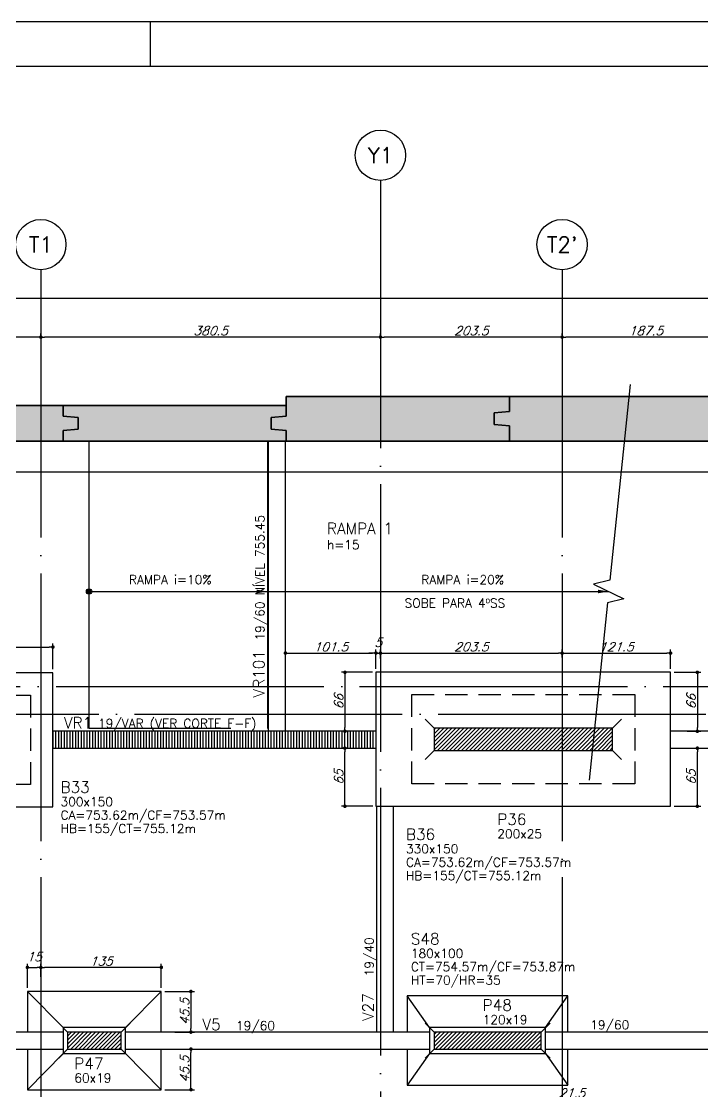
# Model space of a CAD drawing. Header units: millimetres. Extents: x -4137 to 5508, y -2380 to 3650.
# Drawn here: x -1112 to -349, y 921 to 2120 of the extents above; entities that cross this region are included whole.
import ezdxf
from ezdxf.enums import TextEntityAlignment as Align

# ---------------------------------------------------------------- set-up
doc = ezdxf.new("R2010")
doc.units = ezdxf.units.MM
doc.header["$LTSCALE"] = 50
doc.linetypes.add('DASHED', pattern=[0.75, 0.5, -0.25])
doc.linetypes.add('EIXO', pattern=[6.8, 6, -0.4, 0, -0.4])
for name, color, linetype in [('F-AUX', 2, 'Continuous'), ('F-BLOCOS', 3, 'Continuous'), ('F-BLOCOS-DIM', 2, 'Continuous'), ('F-BLOCOS-NOME', 3, 'Continuous'), ('F-COTAS', 106, 'Continuous'), ('F-EIXO', 12, 'EIXO'), ('F-ESTACAS-BARRETE', 2, 'Continuous'), ('F-HACHURA-DET', 1, 'Continuous'), ('F-LAJES-DIM', 2, 'Continuous'), ('F-LAJES-NOME', 4, 'Continuous'), ('F-MARGEM', 1, 'Continuous'), ('F-PILARES-DIM', 172, 'Continuous'), ('F-PILARES-HACH', 174, 'Continuous'), ('F-PILARES-N', 170, 'Continuous'), ('F-PILARES-NASCE', 4, 'Continuous'), ('F-PILARES-NOME', 170, 'Continuous'), ('F-SAPATAS-DIM', 2, 'Continuous'), ('F-SOLIDO-EST', 252, 'Continuous'), ('F-TEXTO', 6, 'Continuous'), ('F-VIGAS', 3, 'Continuous'), ('F-VIGAS-DIM', 2, 'Continuous'), ('F-VIGAS-NOME', 4, 'Continuous')]:
    doc.layers.add(name, color=color, linetype=linetype)
doc.styles.add('CP-TEXT-INCL', font='simplex.shx', dxfattribs={"oblique": 20})
doc.styles.add('MCP', font='simplex.shx')
doc.styles.add('ROMANS', font='simplex.shx')
doc.dimstyles.new('CP-COTAS-50', dxfattribs={"dimscale": 0.8, "dimtxt": 12.5, "dimasz": 5, "dimexe": 5, "dimexo": 5, "dimgap": 2.5, "dimtad": 1, "dimdec": 1, "dimdsep": 46, "dimtxsty": 'CP-TEXT-INCL', "dimblk1": 'DOT', "dimblk2": 'DOT', "dimsah": 1, "dimcen": 9, "dimclrd": 256, "dimclre": 256, "dimclrt": 256, "dimadec": 0, "dimazin": 0, "dimtfac": 1, "dimtdec": 1, "dimtmove": 2, "dimatfit": 3, "dimldrblk": 'DOT', "dimfxl": 0, "dimtolj": 1, "dimarcsym": 0})

# ---------------------------------------------------------------- blocks, each defined once
blk = doc.blocks.new('A$C6F2D6031')
at = {"layer": 'F-AUX'}
h = blk.add_hatch(color=1, dxfattribs=at)
edge = h.paths.add_edge_path()
edge.add_arc((-1485.5, 1481), 3, 0, 360)
at = {"layer": 'F-AUX', "color": 1}
for p, q in [((-1485.5, 1327.5), (-1485.5, 1649.5)), ((-1285.5, 1649.5), (-1285.5, 1327.5)), ((-1485.5, 1481), (-903.3, 1481))]:
    blk.add_line(p, q, dxfattribs=at)
for points in [[(-879.3, 1713), (-902, 1493.7), (-920.2, 1489.2), (-886.5, 1472.8), (-904.7, 1468.3), (-925.3, 1269.6)], [(-1326.5, 1327.5), (-1485.5, 1327.5)]]:
    blk.add_lwpolyline(points, dxfattribs=at)
blk.add_circle((-1485.5, 1481), 3, dxfattribs=at)
for points in [[(-1297.5, 1479), (-1285.5, 1481), (-1297.5, 1483)], [(-915.3, 1479), (-903.3, 1481), (-915.3, 1483)]]:
    blk.add_solid(points, dxfattribs=at)
at = {"layer": 'F-AUX', "color": 2, "char_height": 10, "width": 190.551, "attachment_point": 1, "line_spacing_factor": 0.941778, "style": 'ROMANS'}
for s, insert in [('RAMPA i=10%', (-1440.8, 1499.3)), ('RAMPA i=20%', (-1113.2, 1499.3)), ('SOBE PARA 4ºSS', (-1132, 1473))]:
    blk.add_mtext(s, dxfattribs=dict(at, insert=insert))
blk = doc.blocks.new('A0-4L_900')
at = {"layer": 'F-MARGEM', "color": 2}
blk.add_line((63.4, 90), (63.4, 89), dxfattribs=at)
blk.add_lwpolyline([(0, 0), (0, 90), (192.9, 90), (192.9, 0)], close=True, dxfattribs=at)
at = {"layer": 'F-MARGEM', "color": 7}
blk.add_lwpolyline([(2.5, 89), (191.9, 89), (191.9, 1), (2.5, 1)], close=True, dxfattribs=at)
blk = doc.blocks.new('*U4')
at = {"layer": 'F-EIXO'}
blk.add_line((0, 0), (7197, 0), dxfattribs=at)
at = {"layer": 'F-TEXTO', "style": 'ROMANS'}
blk.add_attdef('EIXO', text='', height=17.5, dxfattribs=at).set_placement((-28.2072, 0), align=Align.MIDDLE_CENTER)
blk = doc.blocks.new('*U5')
at = {"layer": 'F-EIXO'}
blk.add_line((0, 0), (7285, 0), dxfattribs=at)
at = {"layer": 'F-TEXTO', "style": 'ROMANS'}
blk.add_attdef('EIXO', text='', height=17.5, dxfattribs=at).set_placement((-28.2072, 0), align=Align.MIDDLE_CENTER)
blk = doc.blocks.new('*U27')
at = {"layer": 'F-EIXO'}
blk.add_line((0, 0), (0, -3127.9), dxfattribs=at)
at = {"layer": 'F-EIXO', "color": 2, "linetype": 'Continuous'}
blk.add_circle((0, 28.2), 28.2, dxfattribs=at)
at = {"layer": 'F-TEXTO', "style": 'ROMANS'}
blk.add_attdef('EIXO', text='', height=17.5, rotation=360, dxfattribs=at).set_placement((0, 28.2), align=Align.MIDDLE_CENTER)
blk = doc.blocks.new('*U30')
at = {"layer": 'F-EIXO'}
blk.add_line((0, 0), (0, -3027.9), dxfattribs=at)
at = {"layer": 'F-EIXO', "color": 2, "linetype": 'Continuous'}
blk.add_circle((0, 28.2), 28.2, dxfattribs=at)
at = {"layer": 'F-TEXTO', "style": 'ROMANS'}
blk.add_attdef('EIXO', text='', height=17.5, rotation=360, dxfattribs=at).set_placement((0, 28.2), align=Align.MIDDLE_CENTER)
blk = doc.blocks.new('A$C10EB3C7A')
at = {"layer": 'F-EIXO'}
blk.add_line((-3621.1, 1615), (3550.6, 1615), dxfattribs=at)
at = {"layer": 'F-EIXO', "linetype": 'Continuous'}
for name, p, values in [('*U27', (-709.5, 1941.4), {'EIXO': 'Y1'}), ('*U30', (-1090, 1841.4), {'EIXO': 'T1'}), ('*U30', (-506, 1841.4), {'EIXO': "T2'"})]:
    blk.add_blockref(name, p, dxfattribs=at).add_auto_attribs(values)
for name, p in [('*U4', (-3705.8, 1615)), ('*U5', (-3793.7, 1374.5)), ('*U4', (-3705.8, 1343.5))]:
    blk.add_blockref(name, p, dxfattribs=at)
blk = doc.blocks.new('_DOT')
at = {"color": 0, "linetype": 'ByBlock'}
blk.add_line((-0.5, 0), (-1, 0), dxfattribs=at)
at = {"color": 0, "linetype": 'ByBlock', "const_width": 0.5}
blk.add_lwpolyline([(-0.25, 0, 1), (0.25, 0, 1)], format="xyb", close=True, dxfattribs=at)
blk = doc.blocks.new('*D70')
at = {"layer": 'DEFPOINTS', "color": 0, "linetype": 'Continuous', "transparency": 16777216}
for p in [(3284.5, 1809.4), (3284.5, 1699.5), (-3540, 1430.2)]:
    blk.add_point(p, dxfattribs=at)
at = {"layer": 'F-COTAS', "linetype": 'Continuous', "lineweight": -2, "transparency": 16777216}
for p, q in [((-3540, 1434.2), (-3540, 1813.4)), ((3284.5, 1703.5), (3284.5, 1813.4)), ((-3536, 1809.4), (3280.5, 1809.4))]:
    blk.add_line(p, q, dxfattribs=at)
at = {"layer": 'F-COTAS', "linetype": 'Continuous', "lineweight": -2, "transparency": 16777216, "xscale": 4, "yscale": 4, "zscale": 4, "rotation": 180}
blk.add_blockref('_DOT', (-3540, 1809.4), dxfattribs=at)
at = {"layer": 'F-COTAS', "linetype": 'Continuous', "lineweight": -2, "transparency": 16777216, "xscale": 4, "yscale": 4, "zscale": 4}
blk.add_blockref('_DOT', (3284.5, 1809.4), dxfattribs=at)
at = {"layer": 'F-COTAS', "linetype": 'Continuous', "transparency": 16777216, "insert": (-127.7, 1816.4), "char_height": 10, "attachment_point": 5, "style": 'CP-TEXT-INCL'}
blk.add_mtext('\\A1;6824.5', dxfattribs=at)
blk = doc.blocks.new('*D84')
at = {"layer": 'DEFPOINTS', "color": 0, "linetype": 'Continuous', "transparency": 16777216}
for p in [(-506, 1766), (-506, 1764.3), (-318.5, 1764.3)]:
    blk.add_point(p, dxfattribs=at)
at = {"layer": 'F-COTAS', "linetype": 'Continuous', "lineweight": -2, "transparency": 16777216}
for p, q in [((-506, 1768.3), (-506, 1770)), ((-322.5, 1766), (-502, 1766)), ((-318.5, 1768.3), (-318.5, 1770))]:
    blk.add_line(p, q, dxfattribs=at)
at = {"layer": 'F-COTAS', "linetype": 'Continuous', "lineweight": -2, "transparency": 16777216, "xscale": 4, "yscale": 4, "zscale": 4, "rotation": 180}
blk.add_blockref('_DOT', (-506, 1766), dxfattribs=at)
at = {"layer": 'F-COTAS', "linetype": 'Continuous', "lineweight": -2, "transparency": 16777216, "xscale": 4, "yscale": 4, "zscale": 4}
blk.add_blockref('_DOT', (-318.5, 1766), dxfattribs=at)
at = {"layer": 'F-COTAS', "linetype": 'Continuous', "transparency": 16777216, "insert": (-412.3, 1773), "char_height": 10, "attachment_point": 5, "style": 'CP-TEXT-INCL'}
blk.add_mtext('\\A1;187.5', dxfattribs=at)
blk = doc.blocks.new('*D85')
at = {"layer": 'DEFPOINTS', "color": 0, "linetype": 'Continuous', "transparency": 16777216}
for p in [(-709.5, 1766), (-506, 1764.3), (-709.5, 1762)]:
    blk.add_point(p, dxfattribs=at)
at = {"layer": 'F-COTAS', "linetype": 'Continuous', "lineweight": -2, "transparency": 16777216}
for p, q in [((-709.5, 1766), (-709.5, 1770)), ((-510, 1766), (-705.5, 1766)), ((-506, 1768.3), (-506, 1770))]:
    blk.add_line(p, q, dxfattribs=at)
at = {"layer": 'F-COTAS', "linetype": 'Continuous', "lineweight": -2, "transparency": 16777216, "xscale": 4, "yscale": 4, "zscale": 4, "rotation": 180}
blk.add_blockref('_DOT', (-709.5, 1766), dxfattribs=at)
at = {"layer": 'F-COTAS', "linetype": 'Continuous', "lineweight": -2, "transparency": 16777216, "xscale": 4, "yscale": 4, "zscale": 4}
blk.add_blockref('_DOT', (-506, 1766), dxfattribs=at)
at = {"layer": 'F-COTAS', "linetype": 'Continuous', "transparency": 16777216, "insert": (-607.8, 1773), "char_height": 10, "attachment_point": 5, "style": 'CP-TEXT-INCL'}
blk.add_mtext('\\A1;203.5', dxfattribs=at)
blk = doc.blocks.new('*D86')
at = {"layer": 'DEFPOINTS', "color": 0, "linetype": 'Continuous', "transparency": 16777216}
for p in [(-1090, 1766), (-1090, 1762), (-709.5, 1762)]:
    blk.add_point(p, dxfattribs=at)
at = {"layer": 'F-COTAS', "linetype": 'Continuous', "lineweight": -2, "transparency": 16777216}
for p, q in [((-1090, 1766), (-1090, 1770)), ((-713.5, 1766), (-1086, 1766)), ((-709.5, 1766), (-709.5, 1770))]:
    blk.add_line(p, q, dxfattribs=at)
at = {"layer": 'F-COTAS', "linetype": 'Continuous', "lineweight": -2, "transparency": 16777216, "xscale": 4, "yscale": 4, "zscale": 4, "rotation": 180}
blk.add_blockref('_DOT', (-1090, 1766), dxfattribs=at)
at = {"layer": 'F-COTAS', "linetype": 'Continuous', "lineweight": -2, "transparency": 16777216, "xscale": 4, "yscale": 4, "zscale": 4}
blk.add_blockref('_DOT', (-709.5, 1766), dxfattribs=at)
at = {"layer": 'F-COTAS', "linetype": 'Continuous', "transparency": 16777216, "insert": (-899.8, 1773), "char_height": 10, "attachment_point": 5, "style": 'CP-TEXT-INCL'}
blk.add_mtext('\\A1;380.5', dxfattribs=at)
blk = doc.blocks.new('*D87')
at = {"layer": 'DEFPOINTS', "color": 0, "linetype": 'Continuous', "transparency": 16777216}
for p in [(-1259.5, 1766), (-1259.5, 1762), (-1090, 1762)]:
    blk.add_point(p, dxfattribs=at)
at = {"layer": 'F-COTAS', "linetype": 'Continuous', "lineweight": -2, "transparency": 16777216}
for p, q in [((-1259.5, 1766), (-1259.5, 1770)), ((-1094, 1766), (-1255.5, 1766)), ((-1090, 1766), (-1090, 1770))]:
    blk.add_line(p, q, dxfattribs=at)
at = {"layer": 'F-COTAS', "linetype": 'Continuous', "lineweight": -2, "transparency": 16777216, "xscale": 4, "yscale": 4, "zscale": 4, "rotation": 180}
blk.add_blockref('_DOT', (-1259.5, 1766), dxfattribs=at)
at = {"layer": 'F-COTAS', "linetype": 'Continuous', "lineweight": -2, "transparency": 16777216, "xscale": 4, "yscale": 4, "zscale": 4}
blk.add_blockref('_DOT', (-1090, 1766), dxfattribs=at)
at = {"layer": 'F-COTAS', "linetype": 'Continuous', "transparency": 16777216, "insert": (-1174.8, 1773), "char_height": 10, "attachment_point": 5, "style": 'CP-TEXT-INCL'}
blk.add_mtext('\\A1;169.5', dxfattribs=at)
blk = doc.blocks.new('*D229')
at = {"layer": 'DEFPOINTS', "color": 0, "transparency": 16777216}
for p in [(-1076.5, 1418.8), (-1259.5, 1412.2), (-1076.5, 1390)]:
    blk.add_point(p, dxfattribs=at)
at = {"layer": 'F-COTAS', "lineweight": -2, "transparency": 16777216}
for p, q in [((-1259.5, 1416.2), (-1259.5, 1422.8)), ((-1255.5, 1418.8), (-1080.5, 1418.8)), ((-1076.5, 1394), (-1076.5, 1422.8))]:
    blk.add_line(p, q, dxfattribs=at)
at = {"layer": 'F-COTAS', "lineweight": -2, "transparency": 16777216, "xscale": 4, "yscale": 4, "zscale": 4, "rotation": 180}
blk.add_blockref('_DOT', (-1259.5, 1418.8), dxfattribs=at)
at = {"layer": 'F-COTAS', "lineweight": -2, "transparency": 16777216, "xscale": 4, "yscale": 4, "zscale": 4}
blk.add_blockref('_DOT', (-1076.5, 1418.8), dxfattribs=at)
at = {"layer": 'F-COTAS', "transparency": 16777216, "insert": (-1168, 1425.8), "char_height": 10, "attachment_point": 5, "style": 'CP-TEXT-INCL'}
blk.add_mtext('\\A1;183', dxfattribs=at)
blk = doc.blocks.new('*D318')
at = {"layer": 'DEFPOINTS', "color": 0, "transparency": 16777216}
for p in [(-506, 907.2), (-506, 898.3), (-484.5, 895)]:
    blk.add_point(p, dxfattribs=at)
at = {"layer": 'F-COTAS', "lineweight": -2, "transparency": 16777216}
for p, q in [((-506, 902.3), (-506, 911.2)), ((-484.5, 899), (-484.5, 911.2)), ((-488.5, 907.2), (-502, 907.2))]:
    blk.add_line(p, q, dxfattribs=at)
at = {"layer": 'F-COTAS', "lineweight": -2, "transparency": 16777216, "xscale": 4, "yscale": 4, "zscale": 4, "rotation": 180}
blk.add_blockref('_DOT', (-506, 907.2), dxfattribs=at)
at = {"layer": 'F-COTAS', "lineweight": -2, "transparency": 16777216, "xscale": 4, "yscale": 4, "zscale": 4}
blk.add_blockref('_DOT', (-484.5, 907.2), dxfattribs=at)
at = {"layer": 'F-COTAS', "transparency": 16777216, "insert": (-495.3, 919.2), "char_height": 10, "attachment_point": 5, "style": 'CP-TEXT-INCL'}
blk.add_mtext('\\A1;21.5', dxfattribs=at)
blk = doc.blocks.new('*D322')
at = {"layer": 'DEFPOINTS', "color": 0, "transparency": 16777216}
for p in [(-937.3, 968.5), (-921.8, 968.5), (-955, 923)]:
    blk.add_point(p, dxfattribs=at)
at = {"layer": 'F-COTAS', "lineweight": -2, "transparency": 16777216}
for p, q in [((-933.3, 968.5), (-917.8, 968.5)), ((-921.8, 927), (-921.8, 964.5)), ((-951, 923), (-917.8, 923))]:
    blk.add_line(p, q, dxfattribs=at)
at = {"layer": 'F-COTAS', "lineweight": -2, "transparency": 16777216, "xscale": 4, "yscale": 4, "zscale": 4}
for p, rotation in [((-921.8, 968.5), 90), ((-921.8, 923), 270)]:
    blk.add_blockref('_DOT', p, dxfattribs=dict(at, rotation=rotation))
at = {"layer": 'F-COTAS', "transparency": 16777216, "insert": (-928.8, 945.8), "char_height": 10, "attachment_point": 5, "rotation": 90, "style": 'CP-TEXT-INCL'}
blk.add_mtext('\\A1;45.5', dxfattribs=at)
blk = doc.blocks.new('*D323')
at = {"layer": 'DEFPOINTS', "color": 0, "transparency": 16777216}
for p in [(-955, 1033), (-944, 987.5), (-921.8, 987.5)]:
    blk.add_point(p, dxfattribs=at)
at = {"layer": 'F-COTAS', "lineweight": -2, "transparency": 16777216}
for p, q in [((-951, 1033), (-917.8, 1033)), ((-921.8, 1029), (-921.8, 991.5)), ((-940, 987.5), (-917.8, 987.5))]:
    blk.add_line(p, q, dxfattribs=at)
at = {"layer": 'F-COTAS', "lineweight": -2, "transparency": 16777216, "xscale": 4, "yscale": 4, "zscale": 4}
for p, rotation in [((-921.8, 1033), 90), ((-921.8, 987.5), 270)]:
    blk.add_blockref('_DOT', p, dxfattribs=dict(at, rotation=rotation))
at = {"layer": 'F-COTAS', "transparency": 16777216, "insert": (-928.8, 1010.3), "char_height": 10, "attachment_point": 5, "rotation": 90, "style": 'CP-TEXT-INCL'}
blk.add_mtext('\\A1;45.5', dxfattribs=at)
blk = doc.blocks.new('*D324')
at = {"layer": 'DEFPOINTS', "color": 0, "transparency": 16777216}
for p in [(-1090, 1060), (-1090, 1050.7), (-1105, 1033)]:
    blk.add_point(p, dxfattribs=at)
at = {"layer": 'F-COTAS', "lineweight": -2, "transparency": 16777216}
for p, q in [((-1105, 1037), (-1105, 1064)), ((-1101, 1060), (-1094, 1060)), ((-1090, 1054.7), (-1090, 1064))]:
    blk.add_line(p, q, dxfattribs=at)
at = {"layer": 'F-COTAS', "lineweight": -2, "transparency": 16777216, "xscale": 4, "yscale": 4, "zscale": 4, "rotation": 180}
blk.add_blockref('_DOT', (-1105, 1060), dxfattribs=at)
at = {"layer": 'F-COTAS', "lineweight": -2, "transparency": 16777216, "xscale": 4, "yscale": 4, "zscale": 4}
blk.add_blockref('_DOT', (-1090, 1060), dxfattribs=at)
at = {"layer": 'F-COTAS', "transparency": 16777216, "insert": (-1097.5, 1072), "char_height": 10, "attachment_point": 5, "style": 'CP-TEXT-INCL'}
blk.add_mtext('\\A1;15', dxfattribs=at)
blk = doc.blocks.new('*D325')
at = {"layer": 'DEFPOINTS', "color": 0, "transparency": 16777216}
for p in [(-1090, 1060), (-1090, 1045.4), (-955, 1033)]:
    blk.add_point(p, dxfattribs=at)
at = {"layer": 'F-COTAS', "lineweight": -2, "transparency": 16777216}
for p, q in [((-1090, 1049.4), (-1090, 1064)), ((-959, 1060), (-1086, 1060)), ((-955, 1037), (-955, 1064))]:
    blk.add_line(p, q, dxfattribs=at)
at = {"layer": 'F-COTAS', "lineweight": -2, "transparency": 16777216, "xscale": 4, "yscale": 4, "zscale": 4, "rotation": 180}
blk.add_blockref('_DOT', (-1090, 1060), dxfattribs=at)
at = {"layer": 'F-COTAS', "lineweight": -2, "transparency": 16777216, "xscale": 4, "yscale": 4, "zscale": 4}
blk.add_blockref('_DOT', (-955, 1060), dxfattribs=at)
at = {"layer": 'F-COTAS', "transparency": 16777216, "insert": (-1022.5, 1067), "char_height": 10, "attachment_point": 5, "style": 'CP-TEXT-INCL'}
blk.add_mtext('\\A1;135', dxfattribs=at)
blk = doc.blocks.new('*D335')
at = {"layer": 'DEFPOINTS', "color": 0, "transparency": 16777216}
for p in [(-749.3, 1305.5), (-741.7, 1305.5), (-714, 1240.5)]:
    blk.add_point(p, dxfattribs=at)
at = {"layer": 'F-COTAS', "lineweight": -2, "transparency": 16777216}
for p, q in [((-745.7, 1305.5), (-753.3, 1305.5)), ((-749.3, 1244.5), (-749.3, 1301.5)), ((-718, 1240.5), (-753.3, 1240.5))]:
    blk.add_line(p, q, dxfattribs=at)
at = {"layer": 'F-COTAS', "lineweight": -2, "transparency": 16777216, "xscale": 4, "yscale": 4, "zscale": 4}
for p, rotation in [((-749.3, 1305.5), 90), ((-749.3, 1240.5), 270)]:
    blk.add_blockref('_DOT', p, dxfattribs=dict(at, rotation=rotation))
at = {"layer": 'F-COTAS', "transparency": 16777216, "insert": (-756.3, 1273), "char_height": 10, "attachment_point": 5, "rotation": 90, "style": 'CP-TEXT-INCL'}
blk.add_mtext('\\A1;65', dxfattribs=at)
blk = doc.blocks.new('*D336')
at = {"layer": 'DEFPOINTS', "color": 0, "transparency": 16777216}
for p in [(-714.5, 1390.5), (-749.3, 1324.5), (-735.7, 1324.5)]:
    blk.add_point(p, dxfattribs=at)
at = {"layer": 'F-COTAS', "lineweight": -2, "transparency": 16777216}
for p, q in [((-718.5, 1390.5), (-753.3, 1390.5)), ((-749.3, 1386.5), (-749.3, 1328.5)), ((-739.7, 1324.5), (-753.3, 1324.5))]:
    blk.add_line(p, q, dxfattribs=at)
at = {"layer": 'F-COTAS', "lineweight": -2, "transparency": 16777216, "xscale": 4, "yscale": 4, "zscale": 4}
for p, rotation in [((-749.3, 1390.5), 90), ((-749.3, 1324.5), 270)]:
    blk.add_blockref('_DOT', p, dxfattribs=dict(at, rotation=rotation))
at = {"layer": 'F-COTAS', "transparency": 16777216, "insert": (-756.3, 1357.5), "char_height": 10, "attachment_point": 5, "rotation": 90, "style": 'CP-TEXT-INCL'}
blk.add_mtext('\\A1;66', dxfattribs=at)
blk = doc.blocks.new('*D337')
at = {"layer": 'DEFPOINTS', "color": 0, "transparency": 16777216}
for p in [(-709.5, 1412), (-714.5, 1390.5), (-709.5, 1401.9)]:
    blk.add_point(p, dxfattribs=at)
at = {"layer": 'F-COTAS', "lineweight": -2, "transparency": 16777216}
for p, q in [((-714.5, 1394.5), (-714.5, 1416)), ((-709.5, 1405.9), (-709.5, 1416)), ((-718.5, 1412), (-722.5, 1412)), ((-714.5, 1412), (-709.5, 1412)), ((-705.5, 1412), (-701.5, 1412))]:
    blk.add_line(p, q, dxfattribs=at)
at = {"layer": 'F-COTAS', "lineweight": -2, "transparency": 16777216, "xscale": 4, "yscale": 4, "zscale": 4}
blk.add_blockref('_DOT', (-714.5, 1412), dxfattribs=at)
at = {"layer": 'F-COTAS', "lineweight": -2, "transparency": 16777216, "xscale": 4, "yscale": 4, "zscale": 4, "rotation": 180}
blk.add_blockref('_DOT', (-709.5, 1412), dxfattribs=at)
at = {"layer": 'F-COTAS', "transparency": 16777216, "insert": (-712, 1424), "char_height": 10, "attachment_point": 5, "style": 'CP-TEXT-INCL'}
blk.add_mtext('\\A1;5', dxfattribs=at)
blk = doc.blocks.new('*D338')
at = {"layer": 'DEFPOINTS', "color": 0, "transparency": 16777216}
for p in [(-506, 1412), (-506, 1403.1), (-709.5, 1401.9)]:
    blk.add_point(p, dxfattribs=at)
at = {"layer": 'F-COTAS', "lineweight": -2, "transparency": 16777216}
for p, q in [((-709.5, 1405.9), (-709.5, 1416)), ((-506, 1407.1), (-506, 1416)), ((-705.5, 1412), (-510, 1412))]:
    blk.add_line(p, q, dxfattribs=at)
at = {"layer": 'F-COTAS', "lineweight": -2, "transparency": 16777216, "xscale": 4, "yscale": 4, "zscale": 4, "rotation": 180}
blk.add_blockref('_DOT', (-709.5, 1412), dxfattribs=at)
at = {"layer": 'F-COTAS', "lineweight": -2, "transparency": 16777216, "xscale": 4, "yscale": 4, "zscale": 4}
blk.add_blockref('_DOT', (-506, 1412), dxfattribs=at)
at = {"layer": 'F-COTAS', "transparency": 16777216, "insert": (-607.8, 1419), "char_height": 10, "attachment_point": 5, "style": 'CP-TEXT-INCL'}
blk.add_mtext('\\A1;203.5', dxfattribs=at)
blk = doc.blocks.new('*D339')
at = {"layer": 'DEFPOINTS', "color": 0, "transparency": 16777216}
for p in [(-506, 1403.1), (-384.5, 1412), (-384.5, 1390.5)]:
    blk.add_point(p, dxfattribs=at)
at = {"layer": 'F-COTAS', "lineweight": -2, "transparency": 16777216}
for p, q in [((-506, 1407.1), (-506, 1416)), ((-384.5, 1394.5), (-384.5, 1416)), ((-502, 1412), (-388.5, 1412))]:
    blk.add_line(p, q, dxfattribs=at)
at = {"layer": 'F-COTAS', "lineweight": -2, "transparency": 16777216, "xscale": 4, "yscale": 4, "zscale": 4, "rotation": 180}
blk.add_blockref('_DOT', (-506, 1412), dxfattribs=at)
at = {"layer": 'F-COTAS', "lineweight": -2, "transparency": 16777216, "xscale": 4, "yscale": 4, "zscale": 4}
blk.add_blockref('_DOT', (-384.5, 1412), dxfattribs=at)
at = {"layer": 'F-COTAS', "transparency": 16777216, "insert": (-445.3, 1419), "char_height": 10, "attachment_point": 5, "style": 'CP-TEXT-INCL'}
blk.add_mtext('\\A1;121.5', dxfattribs=at)
blk = doc.blocks.new('*D340')
at = {"layer": 'DEFPOINTS', "color": 0, "transparency": 16777216}
for p in [(-371.1, 1305.5), (-354.5, 1305.5), (-384.5, 1240.5)]:
    blk.add_point(p, dxfattribs=at)
at = {"layer": 'F-COTAS', "lineweight": -2, "transparency": 16777216}
for p, q in [((-367.1, 1305.5), (-350.5, 1305.5)), ((-354.5, 1244.5), (-354.5, 1301.5)), ((-380.5, 1240.5), (-350.5, 1240.5))]:
    blk.add_line(p, q, dxfattribs=at)
at = {"layer": 'F-COTAS', "lineweight": -2, "transparency": 16777216, "xscale": 4, "yscale": 4, "zscale": 4}
for p, rotation in [((-354.5, 1305.5), 90), ((-354.5, 1240.5), 270)]:
    blk.add_blockref('_DOT', p, dxfattribs=dict(at, rotation=rotation))
at = {"layer": 'F-COTAS', "transparency": 16777216, "insert": (-361.5, 1273), "char_height": 10, "attachment_point": 5, "rotation": 90, "style": 'CP-TEXT-INCL'}
blk.add_mtext('\\A1;65', dxfattribs=at)
blk = doc.blocks.new('*D341')
at = {"layer": 'DEFPOINTS', "color": 0, "transparency": 16777216}
for p in [(-384.5, 1390.5), (-369.8, 1324.5), (-354.5, 1324.5)]:
    blk.add_point(p, dxfattribs=at)
at = {"layer": 'F-COTAS', "lineweight": -2, "transparency": 16777216}
for p, q in [((-380.5, 1390.5), (-350.5, 1390.5)), ((-354.5, 1386.5), (-354.5, 1328.5)), ((-365.8, 1324.5), (-350.5, 1324.5))]:
    blk.add_line(p, q, dxfattribs=at)
at = {"layer": 'F-COTAS', "lineweight": -2, "transparency": 16777216, "xscale": 4, "yscale": 4, "zscale": 4}
for p, rotation in [((-354.5, 1390.5), 90), ((-354.5, 1324.5), 270)]:
    blk.add_blockref('_DOT', p, dxfattribs=dict(at, rotation=rotation))
at = {"layer": 'F-COTAS', "transparency": 16777216, "insert": (-361.5, 1357.5), "char_height": 10, "attachment_point": 5, "rotation": 90, "style": 'CP-TEXT-INCL'}
blk.add_mtext('\\A1;66', dxfattribs=at)
blk = doc.blocks.new('*D396')
at = {"layer": 'DEFPOINTS', "color": 0, "transparency": 16777216}
for p in [(-714.5, 1412), (-816, 1399), (-714.5, 1390.5)]:
    blk.add_point(p, dxfattribs=at)
at = {"layer": 'F-COTAS', "lineweight": -2, "transparency": 16777216}
for p, q in [((-816, 1403), (-816, 1416)), ((-714.5, 1394.5), (-714.5, 1416)), ((-812, 1412), (-718.5, 1412))]:
    blk.add_line(p, q, dxfattribs=at)
at = {"layer": 'F-COTAS', "lineweight": -2, "transparency": 16777216, "xscale": 4, "yscale": 4, "zscale": 4, "rotation": 180}
blk.add_blockref('_DOT', (-816, 1412), dxfattribs=at)
at = {"layer": 'F-COTAS', "lineweight": -2, "transparency": 16777216, "xscale": 4, "yscale": 4, "zscale": 4}
blk.add_blockref('_DOT', (-714.5, 1412), dxfattribs=at)
at = {"layer": 'F-COTAS', "transparency": 16777216, "insert": (-765.2, 1419), "char_height": 10, "attachment_point": 5, "style": 'CP-TEXT-INCL'}
blk.add_mtext('\\A1;101.5', dxfattribs=at)

msp = doc.modelspace()

# ---------------------------------------------------------------- hatches: boundary and pattern name
at = {"layer": 'F-HACHURA-DET'}
h = msp.add_hatch(dxfattribs=at)
h.set_pattern_fill('LINE', color=256, angle=90, style=0)
h.paths.add_polyline_path([(-826.5, 1305.5), (-714.5, 1305.5), (-714.5, 1324.5), (-1076.5, 1324.5), (-1076.5, 1305.5)])
at = {"layer": 'F-PILARES-HACH', "linetype": 'Continuous'}
h = msp.add_hatch(dxfattribs=at)
h.set_pattern_fill('ANSI31', color=256, style=0)
h.paths.add_polyline_path([(-649.5, 1303), (-449.5, 1303), (-449.5, 1328), (-649.5, 1328)], flags=16)
h = msp.add_hatch(dxfattribs=at)
h.set_pattern_fill('ANSI31', color=256, style=0)
h.paths.add_polyline_path([(-1060, 968.5), (-1000, 968.5), (-1000, 987.5), (-1060, 987.5)], flags=16)
h = msp.add_hatch(dxfattribs=at)
h.set_pattern_fill('ANSI31', color=256, style=0)
h.paths.add_polyline_path([(-649.5, 968.5), (-529.5, 968.5), (-529.5, 987.5), (-649.5, 987.5)], flags=16)
at = {"layer": 'F-SOLIDO-EST'}
h = msp.add_hatch(color=256, dxfattribs=at)
h.dxf.hatch_style = 1
h.paths.add_polyline_path([(-582, 1681), (-565, 1682.5), (-565, 1699.5), (-815, 1699.5), (-815, 1677.5), (-832, 1676), (-832, 1663), (-815, 1661.5), (-815, 1649.5), (-565, 1649.5), (-565, 1666.5), (-582, 1668)])
h = msp.add_hatch(color=256, dxfattribs=at)
h.dxf.hatch_style = 1
h.paths.add_polyline_path([(-332, 1681), (-315, 1682.5), (-315, 1699.5), (-565, 1699.5), (-565, 1682.5), (-582, 1681), (-582, 1668), (-565, 1666.5), (-565, 1649.5), (-315, 1649.5), (-315, 1666.5), (-332, 1668)])
h = msp.add_hatch(color=256, dxfattribs=at)
h.dxf.hatch_style = 1
h.paths.add_polyline_path([(-1048, 1676), (-1065, 1677.5), (-1065, 1689.5), (-1315, 1689.5), (-1315, 1677.5), (-1298, 1676), (-1298, 1663), (-1315, 1661.5), (-1315, 1649.5), (-1065, 1649.5), (-1065, 1661.5), (-1048, 1663)])
h = msp.add_hatch(color=256, dxfattribs=at)
h.dxf.hatch_style = 1
h.paths.add_polyline_path([(-832, 1676), (-815, 1677.5), (-815, 1689.5), (-1065, 1689.5), (-1065, 1677.5), (-1048, 1676), (-1048, 1663), (-1065, 1661.5), (-1065, 1649.5), (-815, 1649.5), (-815, 1661.5), (-832, 1663)])

# ---------------------------------------------------------------- linework, layer by layer
at = {"layer": 'F-BLOCOS', "linetype": 'Continuous'}
for points in [[(-714.5, 1240.5), (-384.5, 1240.5), (-384.5, 1390.5), (-714.5, 1390.5), (-714.5, 1240.5)], [(-1376.5, 1240), (-1076.5, 1240), (-1076.5, 1390), (-1376.5, 1390), (-1376.5, 1240)], [(-955, 1033), (-1105, 1033)], [(-1105, 1033), (-1105, 987.5)], [(-1065, 992.5), (-1105, 1033)], [(-995, 992.5), (-955, 1033)], [(-955, 987.5), (-955, 1033)], [(-499.5, 1028), (-679.5, 1028)], [(-679.5, 1028), (-679.5, 987.5)], [(-654.5, 992.5), (-679.5, 1028)], [(-524.5, 992.5), (-499.5, 1028)], [(-499.5, 987.5), (-499.5, 1028)], [(-1065, 963.5), (-995, 963.5), (-995, 992.5), (-1065, 992.5), (-1065, 963.5)], [(-654.5, 963.5), (-524.5, 963.5), (-524.5, 992.5), (-654.5, 992.5), (-654.5, 963.5)], [(-1105, 968.5), (-1105, 923)], [(-1065, 963.5), (-1105, 923)], [(-995, 963.5), (-955, 923)], [(-955, 923), (-955, 968.5)], [(-679.5, 968.5), (-679.5, 928)], [(-654.5, 963.5), (-679.5, 928)], [(-524.5, 963.5), (-499.5, 928)], [(-499.5, 928), (-499.5, 968.5)], [(-1105, 923), (-955, 923)], [(-679.5, 928), (-499.5, 928)]]:
    msp.add_lwpolyline(points, dxfattribs=at)
at = {"layer": 'F-ESTACAS-BARRETE', "linetype": 'DASHED'}
for points in [[(-1351.5, 1365), (-1101.5, 1365), (-1101.5, 1265), (-1351.5, 1265)], [(-674.5, 1365.466), (-424.5, 1365.466), (-424.5, 1265.466), (-674.5, 1265.466)]]:
    msp.add_lwpolyline(points, close=True, dxfattribs=at)
at = {"layer": 'F-PILARES-N'}
for points in [[(-649.5, 1303), (-449.5, 1303), (-449.5, 1328), (-649.5, 1328), (-649.5, 1303)], [(-1060, 968.5), (-1000, 968.5), (-1000, 987.5), (-1060, 987.5), (-1060, 968.5)], [(-649.5, 968.5), (-529.5, 968.5), (-529.5, 987.5), (-649.5, 987.5), (-649.5, 968.5)]]:
    msp.add_lwpolyline(points, dxfattribs=at)
at = {"layer": 'F-PILARES-NASCE'}
for p, q in [((-649.5, 1328), (-659.5, 1338)), ((-449.5, 1328), (-439.5, 1338)), ((-649.5, 1303), (-659.5, 1293)), ((-449.5, 1303), (-439.5, 1293)), ((-1060, 987.5), (-1070, 997.5)), ((-1000, 987.5), (-990, 997.5)), ((-649.5, 987.5), (-659.5, 997.5)), ((-529.5, 987.5), (-519.5, 997.5)), ((-1060, 968.5), (-1070, 958.5)), ((-1000, 968.5), (-990, 958.5)), ((-649.5, 968.5), (-659.5, 958.5)), ((-529.5, 968.5), (-519.5, 958.5))]:
    msp.add_line(p, q, dxfattribs=at)
at = {"layer": 'F-VIGAS'}
for p, q in [((-565, 1699.5), (-815, 1699.5)), ((-815, 1699.5), (-815, 1677.5)), ((-815, 1677.5), (-815, 1699.5)), ((-815, 1699.5), (-565, 1699.5)), ((-565, 1682.5), (-565, 1699.5)), ((-565, 1699.5), (-565, 1682.5)), ((-315, 1699.5), (-565, 1699.5)), ((-565, 1699.5), (-565, 1682.5)), ((-565, 1682.5), (-565, 1699.5)), ((-565, 1699.5), (-315, 1699.5)), ((-1065, 1689.5), (-1315, 1689.5)), ((-1315, 1689.5), (-1065, 1689.5)), ((-1065, 1677.5), (-1065, 1689.5)), ((-1065, 1689.5), (-1065, 1677.5)), ((-815, 1689.5), (-1065, 1689.5)), ((-1065, 1689.5), (-1065, 1677.5)), ((-1065, 1677.5), (-1065, 1689.5)), ((-1065, 1689.5), (-815, 1689.5)), ((-815, 1677.5), (-815, 1689.5)), ((-815, 1689.5), (-815, 1677.5)), ((-582, 1681), (-565, 1682.5)), ((-565, 1682.5), (-582, 1681)), ((-565, 1682.5), (-582, 1681)), ((-582, 1681), (-565, 1682.5)), ((-582, 1668), (-582, 1681)), ((-582, 1681), (-582, 1668)), ((-582, 1681), (-582, 1668)), ((-582, 1668), (-582, 1681)), ((-1048, 1676), (-1065, 1677.5)), ((-1065, 1677.5), (-1048, 1676)), ((-1065, 1677.5), (-1048, 1676)), ((-1048, 1676), (-1065, 1677.5)), ((-1048, 1663), (-1048, 1676)), ((-1048, 1676), (-1048, 1663)), ((-1048, 1676), (-1048, 1663)), ((-1048, 1663), (-1048, 1676)), ((-815, 1677.5), (-832, 1676)), ((-832, 1676), (-815, 1677.5)), ((-832, 1676), (-815, 1677.5)), ((-815, 1677.5), (-832, 1676)), ((-832, 1676), (-832, 1663)), ((-832, 1663), (-832, 1676)), ((-832, 1663), (-832, 1676)), ((-832, 1676), (-832, 1663)), ((-565, 1666.5), (-582, 1668)), ((-582, 1668), (-565, 1666.5)), ((-582, 1668), (-565, 1666.5)), ((-565, 1666.5), (-582, 1668)), ((-565, 1649.5), (-565, 1666.5)), ((-565, 1666.5), (-565, 1649.5)), ((-565, 1666.5), (-565, 1649.5)), ((-565, 1649.5), (-565, 1666.5)), ((-1065, 1661.5), (-1048, 1663)), ((-1048, 1663), (-1065, 1661.5)), ((-1048, 1663), (-1065, 1661.5)), ((-1065, 1661.5), (-1048, 1663)), ((-1065, 1649.5), (-1065, 1661.5)), ((-1065, 1661.5), (-1065, 1649.5)), ((-1065, 1661.5), (-1065, 1649.5)), ((-1065, 1649.5), (-1065, 1661.5)), ((-832, 1663), (-815, 1661.5)), ((-815, 1661.5), (-832, 1663)), ((-815, 1661.5), (-832, 1663)), ((-832, 1663), (-815, 1661.5)), ((-815, 1661.5), (-815, 1649.5)), ((-815, 1649.5), (-815, 1661.5)), ((-815, 1649.5), (-815, 1661.5)), ((-815, 1661.5), (-815, 1649.5)), ((-1315, 1649.5), (-1065, 1649.5)), ((-1065, 1649.5), (-1315, 1649.5)), ((-1065, 1649.5), (-815, 1649.5)), ((-815, 1649.5), (-1065, 1649.5)), ((-835, 1324.5), (-835, 1649.5)), ((-816, 1324.5), (-816, 1649.5)), ((-815, 1649.5), (-565, 1649.5)), ((-565, 1649.5), (-815, 1649.5)), ((-565, 1649.5), (-315, 1649.5)), ((-315, 1649.5), (-565, 1649.5))]:
    msp.add_line(p, q, dxfattribs=at)
for points in [[(-714.5, 1324.5), (-1076.5, 1324.5)], [(-19.5, 1324.5), (-384.5, 1324.5)], [(-1076.5, 1305.5), (-826.5, 1305.5)], [(-826.5, 1305.5), (-714, 1305.5)], [(-714.5, 1305.5), (-714, 1305.5)], [(-384.5, 1305.5), (-19.5, 1305.5)], [(-714, 1240.5), (-714, 987.5)], [(-695, 987.5), (-695, 1240.5)], [(-1065, 987.5), (-1722.5, 987.5)], [(-714, 987.5), (-995, 987.5)], [(-695, 987.5), (-714, 987.5)], [(-654.5, 987.5), (-695, 987.5)], [(-209.5, 987.5), (-524.5, 987.5)], [(-1713, 968.5), (-1065, 968.5)], [(-995, 968.5), (-704.5, 968.5)], [(-704.5, 968.5), (-654.5, 968.5)], [(-524.5, 968.5), (-219, 968.5)]]:
    msp.add_lwpolyline(points, dxfattribs=at)

# ---------------------------------------------------------------- block references
at = {"layer": 'F-AUX'}
msp.add_blockref('A$C6F2D6031', (449.5, 0), dxfattribs=at)
at = {"layer": 'F-EIXO'}
msp.add_blockref('A$C10EB3C7A', (0, 0), dxfattribs=at)
at = {"layer": 'F-MARGEM', "linetype": 'Continuous', "xscale": 50, "yscale": 50, "zscale": 50}
msp.add_blockref('A0-4L_900', (-4137.496, -2380.469), dxfattribs=at)

# ---------------------------------------------------------------- texts
at = {"layer": 'F-BLOCOS-DIM', "linetype": 'Continuous', "style": 'MCP'}
for s, p in [('300x150', (-1067.899, 1240.515)), ('CA=753.62m/CF=753.57m', (-1067.899, 1225.515)), ('HB=155/CT=755.12m', (-1067.899, 1210.515)), ('330x150', (-680.9, 1187.782)), ('CA=753.62m/CF=753.57m', (-680.9, 1172.782)), ('HB=155/CT=755.12m', (-680.9, 1157.782))]:
    msp.add_text(s, height=10, dxfattribs=at).set_placement(p)
at = {"layer": 'F-BLOCOS-NOME', "linetype": 'Continuous', "style": 'MCP'}
for s, p in [('B33', (-1067.899, 1255.515)), ('B36', (-680.9, 1202.782)), ('S48', (-675.45, 1085.683))]:
    msp.add_text(s, height=12.5, dxfattribs=at).set_placement(p)
at = {"layer": 'F-LAJES-DIM', "linetype": 'Continuous', "style": 'MCP'}
msp.add_text('h=15', height=10, dxfattribs=at).set_placement((-769.373, 1528.34))
at = {"layer": 'F-LAJES-NOME', "linetype": 'Continuous', "style": 'MCP'}
msp.add_text('RAMPA 1', height=12.5, dxfattribs=at).set_placement((-769.373, 1545.34))
at = {"layer": 'F-PILARES-DIM', "linetype": 'Continuous', "style": 'MCP'}
for s, p in [('200x25', (-578.663, 1204.581)), ('120x19', (-594.958, 996.463)), ('60x19', (-1052.444, 931.106))]:
    msp.add_text(s, height=10, dxfattribs=at).set_placement(p)
at = {"layer": 'F-PILARES-NOME', "linetype": 'Continuous', "style": 'MCP'}
for s, p in [('P36', (-578.663, 1219.581)), ('P48', (-594.958, 1011.463)), ('P47', (-1052.444, 946.106))]:
    msp.add_text(s, height=12.5, dxfattribs=at).set_placement(p)
at = {"layer": 'F-SAPATAS-DIM', "linetype": 'Continuous', "style": 'MCP'}
for s, p in [('180x100', (-675.45, 1070.683)), ('CT=754.57m/CF=753.87m', (-675.45, 1055.683)), ('HT=70/HR=35', (-675.45, 1040.683))]:
    msp.add_text(s, height=10, dxfattribs=at).set_placement(p)
at = {"layer": 'F-VIGAS-DIM', "linetype": 'Continuous', "style": 'MCP'}
for s, p in [('19/60 NÍVEL 755.45', (-839.542, 1426.093)), ('19/40', (-717.125, 1050))]:
    msp.add_text(s, height=10, rotation=90, dxfattribs=at).set_placement(p)
for s, p in [('19/VAR (VER CORTE F-F)', (-1025.867, 1328.258)), ('19/60', (-871.361, 989.743)), ('19/60', (-474.5, 990.625))]:
    msp.add_text(s, height=10, dxfattribs=at).set_placement(p)
at = {"layer": 'F-VIGAS-NOME', "linetype": 'Continuous', "style": 'MCP'}
for s, p in [('VR101', (-839.542, 1362.295)), ('V27', (-717.125, 1000))]:
    msp.add_text(s, height=12.5, rotation=90, dxfattribs=at).set_placement(p)
for s, p in [('VR1', (-1064, 1327.625)), ('V5', (-908.861, 989.743))]:
    msp.add_text(s, height=12.5, dxfattribs=at).set_placement(p)

# ---------------------------------------------------------------- dimensions: what is measured, and where the dimension line sits
at = {"layer": 'F-COTAS', "linetype": 'Continuous'}
for base, p1, p2, picture, middle in [((3284.5, 1809.412), (-3540, 1430.201), (3284.5, 1699.5), '*D70', (-127.75, 1816.412)), ((-1259.5, 1766.02), (-1090, 1762.02), (-1259.5, 1762.02), '*D87', (-1174.75, 1773.02)), ((-1090, 1766.02), (-709.5, 1762.02), (-1090, 1762.02), '*D86', (-899.75, 1773.02)), ((-709.5, 1766.02), (-506, 1764.33), (-709.5, 1762.02), '*D85', (-607.75, 1773.02)), ((-506, 1766.02), (-318.5, 1764.33), (-506, 1764.33), '*D84', (-412.25, 1773.02))]:
    dim = msp.add_linear_dim(base=base, p1=p1, p2=p2, dimstyle='CP-COTAS-50', dxfattribs=at)
    dim.commit()
    dim.dimension.update_dxf_attribs({"geometry": picture, "text_midpoint": middle})
at = {"layer": 'F-COTAS'}
for base, p1, p2, picture, middle in [((-1076.5, 1418.807), (-1259.5, 1412.181), (-1076.5, 1390), '*D229', (-1168, 1425.807)), ((-709.5, 1412.012), (-714.5, 1390.5), (-709.5, 1401.924), '*D337', (-712, 1424.012)), ((-714.5, 1412.012), (-816, 1398.956), (-714.5, 1390.5), '*D396', (-765.25, 1419.012)), ((-506, 1412.012), (-709.5, 1401.924), (-506, 1403.069), '*D338', (-607.75, 1419.012)), ((-384.5, 1412.012), (-506, 1403.069), (-384.5, 1390.5), '*D339', (-445.25, 1419.012)), ((-1090, 1059.997), (-1105, 1033), (-1090, 1050.693), '*D324', (-1097.5, 1071.997)), ((-1090, 1059.997), (-955, 1033), (-1090, 1045.376), '*D325', (-1022.5, 1066.997)), ((-506, 907.19), (-484.5, 895), (-506, 898.259), '*D318', (-495.25, 919.19))]:
    dim = msp.add_linear_dim(base=base, p1=p1, p2=p2, dimstyle='CP-COTAS-50', dxfattribs=at)
    dim.commit()
    dim.dimension.update_dxf_attribs({"geometry": picture, "text_midpoint": middle})
for base, p1, p2, picture, middle in [((-749.295, 1324.5), (-714.5, 1390.5), (-735.695, 1324.5), '*D336', (-756.295, 1357.5)), ((-354.525, 1324.5), (-384.5, 1390.5), (-369.834, 1324.5), '*D341', (-361.525, 1357.5)), ((-749.295, 1305.5), (-714, 1240.5), (-741.74, 1305.5), '*D335', (-756.295, 1273)), ((-354.525, 1305.5), (-384.5, 1240.5), (-371.059, 1305.5), '*D340', (-361.525, 1273)), ((-921.832, 987.5), (-955, 1033), (-943.995, 987.5), '*D323', (-928.832, 1010.25)), ((-921.832, 968.5), (-955, 923), (-937.309, 968.5), '*D322', (-928.832, 945.75))]:
    dim = msp.add_linear_dim(base=base, p1=p1, p2=p2, angle=90, dimstyle='CP-COTAS-50', dxfattribs=at)
    dim.commit()
    dim.dimension.update_dxf_attribs({"geometry": picture, "text_midpoint": middle})

doc.saveas('drawing.dxf')
